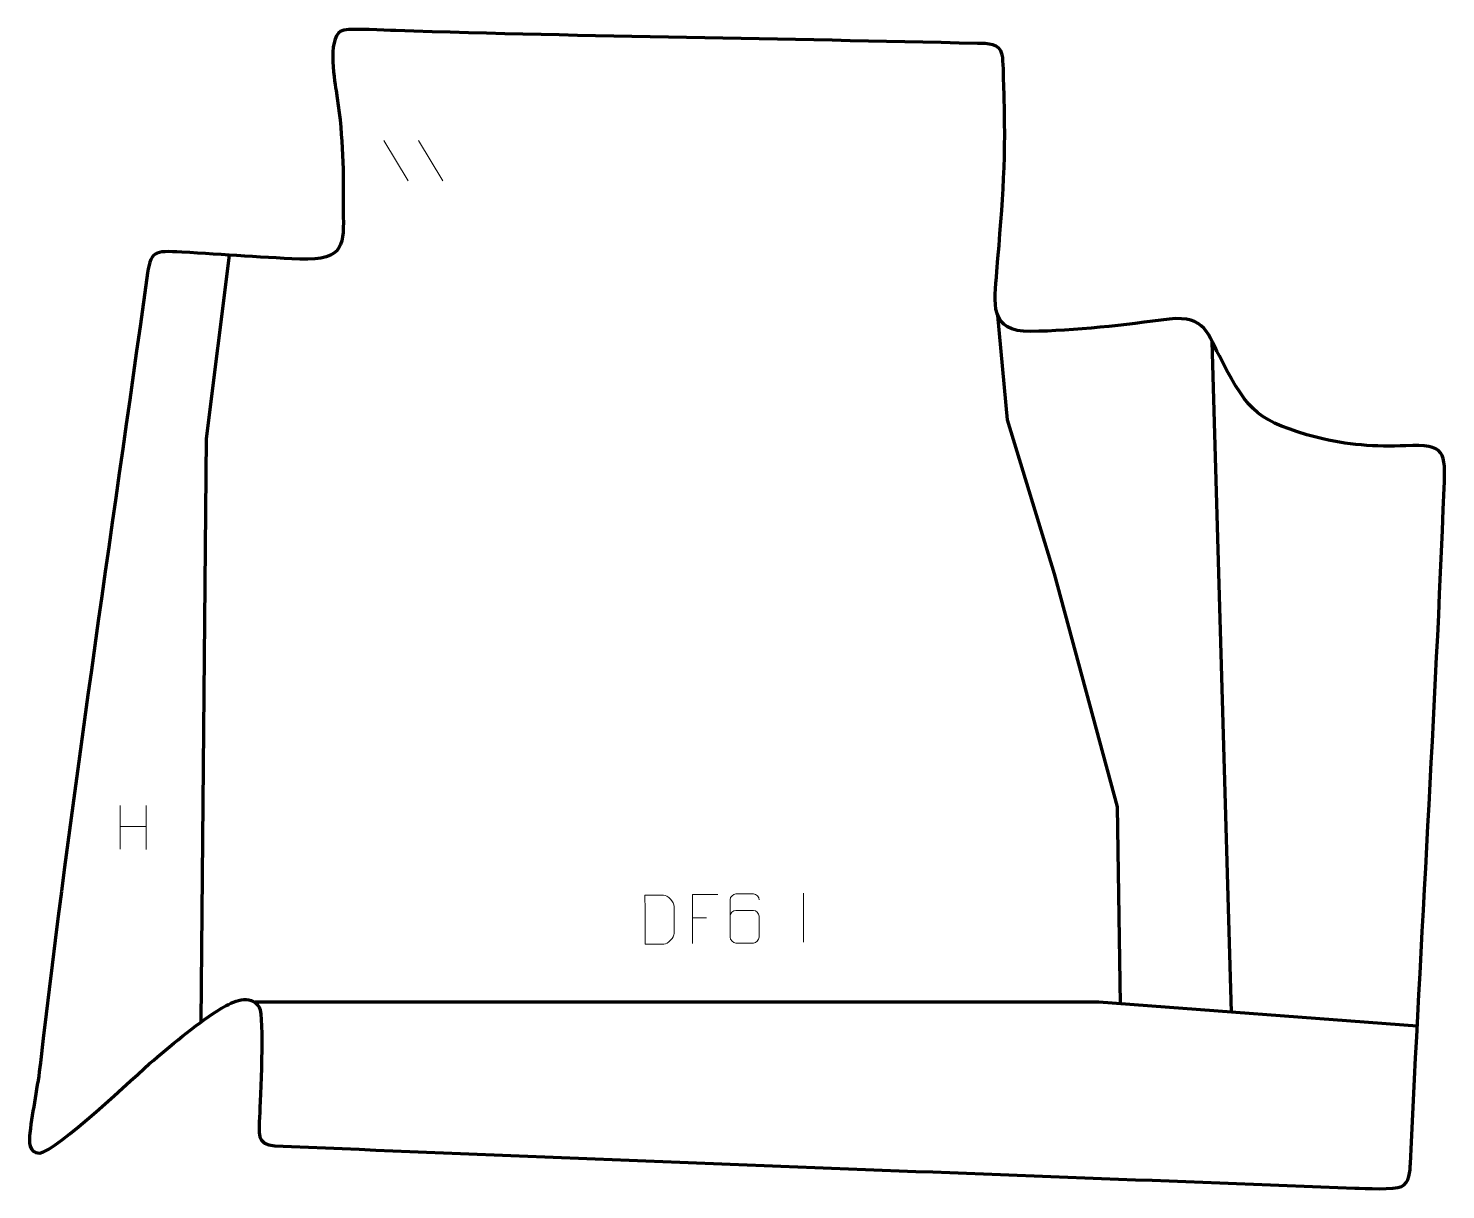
# Model space of a CAD drawing. Header units: millimetres. Extents: x -350 to 372, y -310 to 281.
import ezdxf

# ---------------------------------------------------------------- set-up
doc = ezdxf.new("R2010")
doc.units = ezdxf.units.MM
doc.header["$MEASUREMENT"] = 0
doc.layers.add('layer 2', color=7, linetype='Continuous')
doc.layers.add('layer 3', color=7, linetype='Continuous')

msp = doc.modelspace()

# ---------------------------------------------------------------- linework, layer by layer
at = {"layer": 'layer 2', "color": 142, "lineweight": 158}
for points, knots in [([(-261.7879, -224.8282), (-261.7879, -224.8282), (-259.0215, 72.1827), (-259.0215, 72.1827), (-259.0215, 72.1827), (-259.0215, 72.1827), (-247.4232, 165.4192), (-247.4232, 165.4192)], [0, 0, 0, 0, 0.33333333, 0.33333333, 0.33333333, 0.33333333, 1, 1, 1, 1]), ([(206.2626, -215.5528), (206.2626, -215.5528), (204.6939, -115.3047), (204.6939, -115.3047), (204.6939, -115.3047), (204.6939, -115.3047), (172.6675, 3.193), (172.6675, 3.193), (172.6675, 3.193), (172.6675, 3.193), (148.6477, 81.6576), (148.6477, 81.6576), (148.6477, 81.6576), (148.6477, 81.6576), (143.7596, 134.7876), (143.7596, 134.7876)], [0, 0, 0, 0, 0.2, 0.2, 0.2, 0.2, 0.4, 0.4, 0.4, 0.4, 0.6, 0.6, 0.6, 0.6, 1, 1, 1, 1]), ([(357.3478, -226.9348), (357.3478, -226.9348), (195.2195, -214.7209), (195.2195, -214.7209), (195.2195, -214.7209), (195.2195, -214.7209), (-234.6516, -214.8293), (-234.6516, -214.8293)], [0, 0, 0, 0, 0.33333333, 0.33333333, 0.33333333, 0.33333333, 1, 1, 1, 1])]:
    msp.add_open_spline(points, degree=3, knots=knots, dxfattribs=at)
msp.add_open_spline([(262.7333, -219.807), (262.7333, -219.807), (252.9726, 121.4746), (252.9726, 121.4746)], degree=3, dxfattribs=at)
at = {"layer": 'layer 3', "color": 242, "lineweight": 158}
msp.add_open_spline([(353.8591, -296.7828), (353.6744, -300.6977), (353.354, -306.9241), (349.3801, -308.6199), (349.3801, -308.6199), (345.7695, -310.1607), (330.495, -309.6018), (325.4997, -309.4059), (325.4997, -309.4059), (142.2212, -302.2152), (-41.1007, -295.7254), (-224.3471, -287.8084), (-224.3471, -287.8084), (-233.8514, -287.3978), (-232.3259, -280.9478), (-232.084, -273.0255), (-232.084, -273.0255), (-231.77, -264.3226), (-229.4785, -222.2865), (-232.29, -217.3452), (-232.29, -217.3452), (-236.9379, -210.1649), (-245.6061, -214.4254), (-251.3871, -217.8182), (-251.3871, -217.8182), (-262.4372, -224.5303), (-275.9848, -235.6921), (-285.9861, -244.192), (-285.9861, -244.192), (-295.2706, -252.2713), (-335.4407, -290.6018), (-344.0146, -291.5258), (-344.0146, -291.5258), (-349.7914, -291.6783), (-349.5084, -285.635), (-349.0571, -281.3463), (-349.0571, -281.3463), (-347.581, -269.3764), (-345.062, -257.7469), (-343.6077, -245.5953), (-343.6077, -245.5953), (-328.387, -113.4822), (-307.8276, 21.9575), (-289.4573, 153.9166), (-289.4573, 153.9166), (-287.5339, 167.7329), (-286.0278, 167.7309), (-271.6219, 166.9464), (-271.6219, 166.9464), (-250.2922, 165.7393), (-228.9014, 163.9326), (-207.5523, 163.3395), (-207.5523, 163.3395), (-186.8568, 163.4494), (-189.5866, 174.1642), (-189.484, 190.5968), (-189.484, 190.5968), (-189.3656, 211.3374), (-189.7197, 228.5635), (-193.1382, 249.1589), (-193.1382, 249.1589), (-194.0152, 255.3093), (-198.0095, 278.5528), (-189.1382, 279.9383), (-189.1382, 279.9383), (-183.3164, 280.8476), (-169.2472, 279.9301), (-162.6857, 279.7184), (-162.6857, 279.7184), (-64.1916, 276.542), (34.7833, 275.5641), (133.3673, 273.1737), (133.3673, 273.1737), (138.4354, 273.0508), (144.9345, 273.4206), (146.0663, 267.4169), (146.0663, 267.4169), (146.6992, 264.0596), (146.6223, 256.5457), (146.7712, 252.6707), (146.7712, 252.6707), (148.2885, 214.4854), (146.3112, 194.4186), (143.3335, 157.1082), (143.3335, 157.1082), (141.9058, 141.1925), (139.2202, 126.2959), (160.5637, 126.5594), (160.5637, 126.5594), (182.6494, 126.9152), (208.8894, 129.9026), (231.0652, 132.9206), (231.0652, 132.9206), (249.6479, 134.5921), (250.3342, 125.8506), (257.9464, 111.4854), (257.9464, 111.4854), (271.757, 85.1811), (276.4423, 80.8182), (306.5498, 72.5481), (306.5498, 72.5481), (321.3455, 68.7211), (336.308, 67.7946), (351.5283, 68.4493), (351.5283, 68.4493), (371.7919, 69.411), (371.7389, 65.1421), (371.02, 46.792), (371.02, 46.792), (366.5385, -67.6032), (359.2589, -182.374), (353.8591, -296.7828)], degree=3, knots=[0, 0, 0, 0, 0.03448276, 0.03448276, 0.03448276, 0.03448276, 0.06896552, 0.06896552, 0.06896552, 0.06896552, 0.10344828, 0.10344828, 0.10344828, 0.10344828, 0.13793103, 0.13793103, 0.13793103, 0.13793103, 0.17241379, 0.17241379, 0.17241379, 0.17241379, 0.20689655, 0.20689655, 0.20689655, 0.20689655, 0.24137931, 0.24137931, 0.24137931, 0.24137931, 0.27586207, 0.27586207, 0.27586207, 0.27586207, 0.31034483, 0.31034483, 0.31034483, 0.31034483, 0.34482759, 0.34482759, 0.34482759, 0.34482759, 0.37931034, 0.37931034, 0.37931034, 0.37931034, 0.4137931, 0.4137931, 0.4137931, 0.4137931, 0.44827586, 0.44827586, 0.44827586, 0.44827586, 0.48275862, 0.48275862, 0.48275862, 0.48275862, 0.51724138, 0.51724138, 0.51724138, 0.51724138, 0.55172414, 0.55172414, 0.55172414, 0.55172414, 0.5862069, 0.5862069, 0.5862069, 0.5862069, 0.62068966, 0.62068966, 0.62068966, 0.62068966, 0.65517241, 0.65517241, 0.65517241, 0.65517241, 0.68965517, 0.68965517, 0.68965517, 0.68965517, 0.72413793, 0.72413793, 0.72413793, 0.72413793, 0.75862069, 0.75862069, 0.75862069, 0.75862069, 0.79310345, 0.79310345, 0.79310345, 0.79310345, 0.82758621, 0.82758621, 0.82758621, 0.82758621, 0.86206897, 0.86206897, 0.86206897, 0.86206897, 0.89655172, 0.89655172, 0.89655172, 0.89655172, 0.93103448, 0.93103448, 0.93103448, 0.93103448, 1, 1, 1, 1], dxfattribs=at)
at = {"layer": 'layer 3', "color": 250, "lineweight": 9}
for points in [[(-168.8241, 223.8388), (-168.8241, 223.8388), (-156.4598, 203.2945), (-156.4598, 203.2945)], [(-151.0942, 223.8388), (-151.0942, 223.8388), (-138.7299, 203.2945), (-138.7299, 203.2945)], [(-302.9906, -114.6797), (-302.9906, -114.6797), (-302.9906, -136.8724), (-302.9906, -136.8724)], [(-289.8749, -114.6797), (-289.8749, -114.6797), (-289.8749, -137.03), (-289.8749, -137.03)], [(-302.9731, -125.3221), (-302.9731, -125.3221), (-289.8749, -125.3221), (-289.8749, -125.3221)], [(44.9403, -159.2877), (44.9403, -159.2877), (44.9403, -184.2618), (44.9403, -184.2618)], [(-11.6962, -171.7748), (-11.6962, -171.7748), (-4.5281, -171.7748), (-4.5281, -171.7748)]]:
    msp.add_open_spline(points, degree=3, dxfattribs=at)
for points, knots in [([(-35.7857, -185.1651), (-33.4539, -185.1647), (-28.5037, -185.1887), (-26.1722, -185.189), (-26.1722, -185.189), (-24.2472, -185.2944), (-20.9286, -181.7528), (-20.9398, -179.7355), (-20.9398, -179.7355), (-20.9402, -173.9654), (-20.9402, -171.7957), (-20.9398, -166.0264), (-20.9398, -166.0264), (-20.9441, -163.8883), (-24.3186, -160.2282), (-26.471, -160.2417), (-26.471, -160.2417), (-28.7967, -160.2417), (-33.521, -160.2417), (-35.8471, -160.2417), (-35.8471, -160.2417), (-35.8467, -165.9886), (-35.7854, -179.4178), (-35.7857, -185.1651)], [0, 0, 0, 0, 0.14285714, 0.14285714, 0.14285714, 0.14285714, 0.28571429, 0.28571429, 0.28571429, 0.28571429, 0.42857143, 0.42857143, 0.42857143, 0.42857143, 0.57142857, 0.57142857, 0.57142857, 0.57142857, 0.71428571, 0.71428571, 0.71428571, 0.71428571, 1, 1, 1, 1]), ([(1.1778, -159.8951), (1.1778, -159.8951), (-11.6962, -159.8951), (-11.6962, -159.8951), (-11.6962, -159.8951), (-11.6962, -159.8951), (-11.6962, -184.8487), (-11.6962, -184.8487)], [0, 0, 0, 0, 0.33333333, 0.33333333, 0.33333333, 0.33333333, 1, 1, 1, 1]), ([(22.3139, -162.6575), (22.2898, -161.318), (20.9336, -159.6648), (19.3617, -159.6991), (19.3617, -159.6991), (16.3769, -159.6994), (13.3917, -159.6994), (10.4063, -159.6991), (10.4063, -159.6991), (9.1872, -159.6842), (7.459, -161.1218), (7.454, -162.6575), (7.454, -162.6575), (7.4543, -169.018), (7.4543, -175.3788), (7.454, -181.7395), (7.454, -181.7395), (7.4587, -182.9024), (9.1872, -184.6735), (10.4063, -184.6979), (10.4063, -184.6979), (13.3917, -184.6976), (16.3769, -184.6976), (19.3617, -184.6979), (19.3617, -184.6979), (20.6398, -184.6541), (22.3095, -183.0396), (22.3139, -181.7395), (22.3139, -181.7395), (22.3139, -178.1562), (22.3139, -174.5731), (22.3139, -170.9904), (22.3139, -170.9904), (22.2754, -169.5122), (20.6927, -168.0793), (19.3617, -168.0813), (19.3617, -168.0813), (16.3769, -168.081), (13.3917, -168.081), (10.4063, -168.0813), (10.4063, -168.0813), (9.0768, -168.0763), (7.4338, -169.5836), (7.4755, -171.0121)], [0, 0, 0, 0, 0.08333333, 0.08333333, 0.08333333, 0.08333333, 0.16666667, 0.16666667, 0.16666667, 0.16666667, 0.25, 0.25, 0.25, 0.25, 0.33333333, 0.33333333, 0.33333333, 0.33333333, 0.41666667, 0.41666667, 0.41666667, 0.41666667, 0.5, 0.5, 0.5, 0.5, 0.58333333, 0.58333333, 0.58333333, 0.58333333, 0.66666667, 0.66666667, 0.66666667, 0.66666667, 0.75, 0.75, 0.75, 0.75, 0.83333333, 0.83333333, 0.83333333, 0.83333333, 1, 1, 1, 1])]:
    msp.add_open_spline(points, degree=3, knots=knots, dxfattribs=at)

doc.saveas('drawing.dxf')
